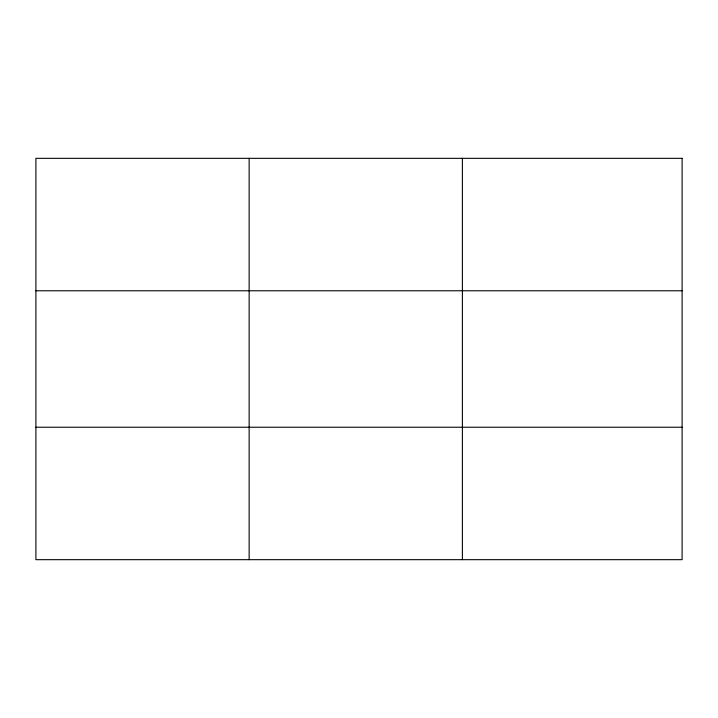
<?xml version="1.0" encoding="UTF-8"?>
<svg xmlns="http://www.w3.org/2000/svg" width="718" height="718" viewBox="0 0 718 718"><rect width="100%" height="100%" fill="white"/><g stroke="black" fill="none" stroke-linecap="round" stroke-linejoin="round"><path stroke-width="1.08" d="M249.146 559.672L249.146 158.328M462.392 559.672L462.392 158.328M35.9 290.772L682.1 290.772M35.9 427.228L682.1 427.228M682.1 158.328L682.1 559.672L35.9 559.672L35.9 158.328L682.1 158.328"/></g></svg>
